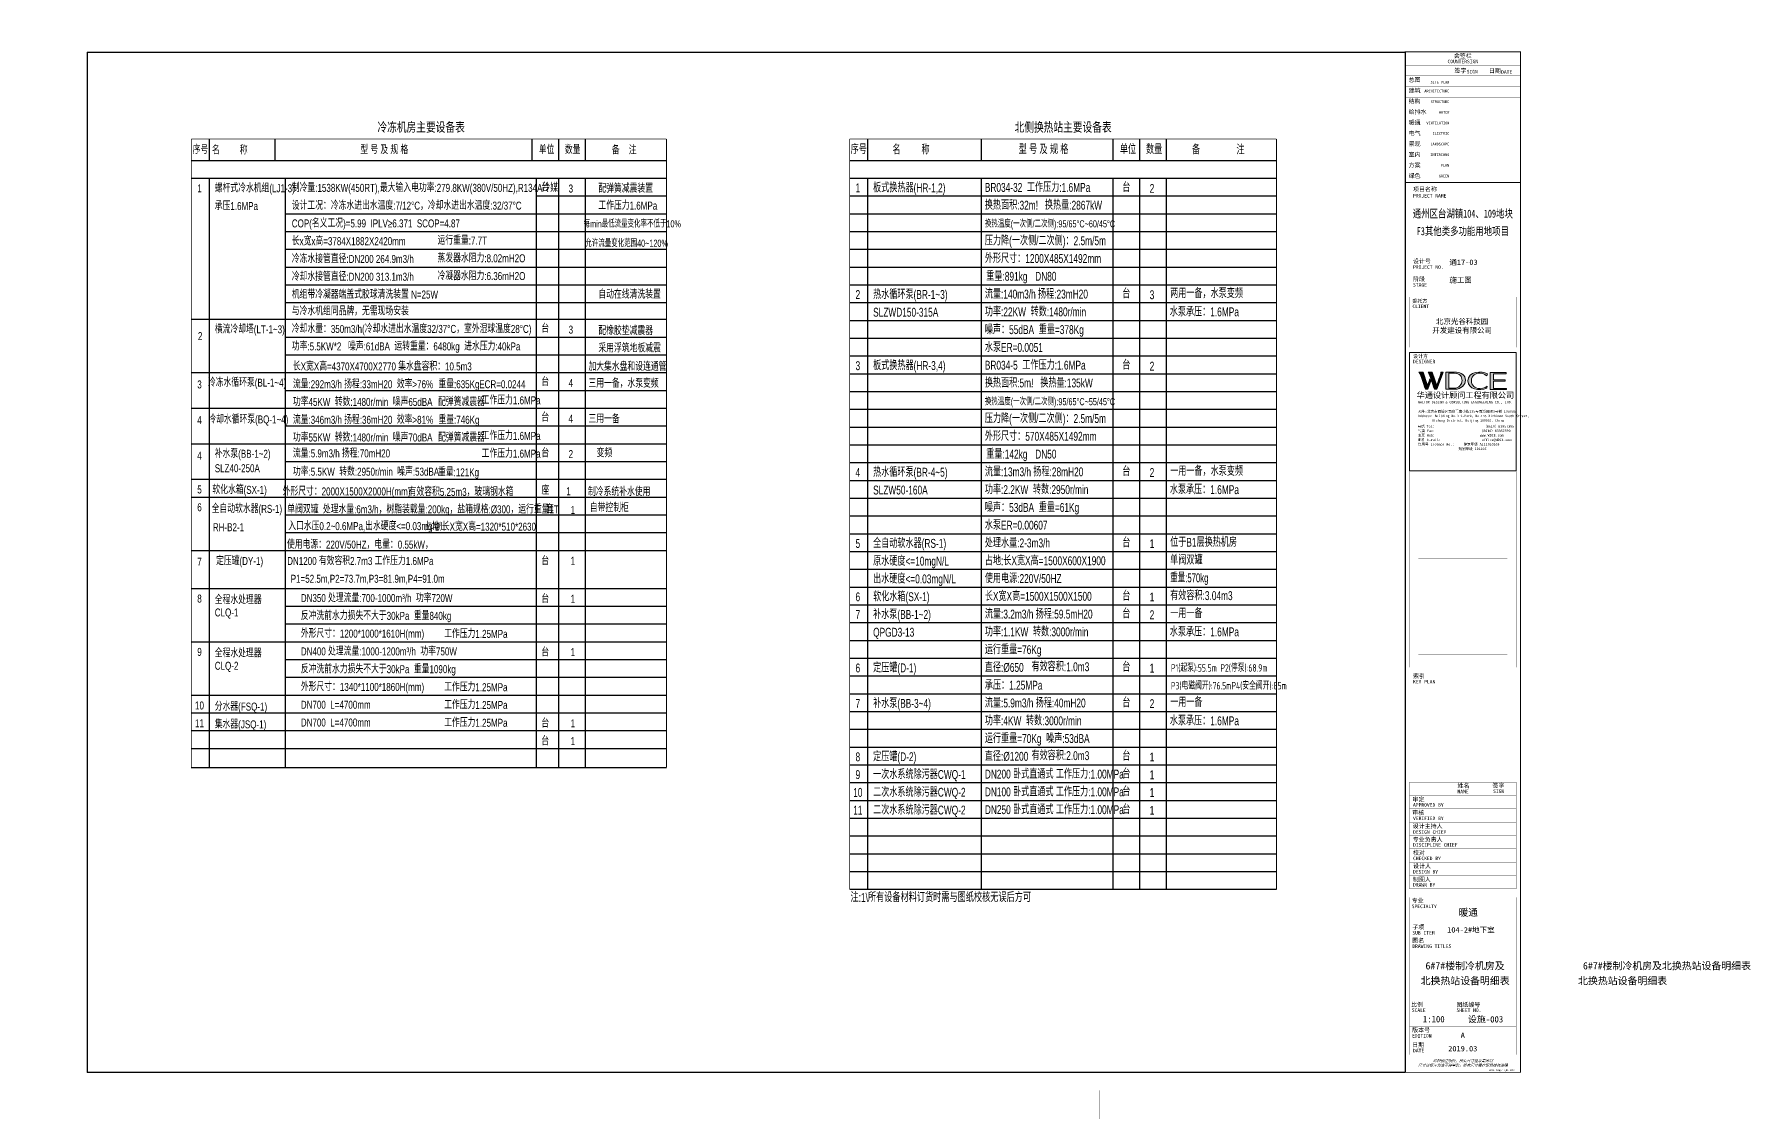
# Model space of a CAD drawing. Extents: x -253824 to 107923, y -224968 to 180578.
# Drawn here: x -80180 to 16348, y 56524 to 117178 of the extents above; entities that cross this region are included whole.
import ezdxf
from ezdxf.enums import TextEntityAlignment as Align

# ---------------------------------------------------------------- set-up
doc = ezdxf.new("R2010")
doc.units = 0
doc.header["$LTSCALE"] = 1000
doc.header["$MEASUREMENT"] = 0
doc.layers.get('0').update_dxf_attribs({"linetype": 'CONTINUOUS'})
doc.layers.get('Defpoints').update_dxf_attribs({"linetype": 'CONTINUOUS'})
for name, color, linetype in [('$0$PUB_TEXT', 7, 'CONTINUOUS'), ('00-风量计算', 6, 'CONTINUOUS'), ('ACS_COM', 7, 'CONTINUOUS'), ('字', 7, 'CONTINUOUS'), ('建筑图名', 5, 'CONTINUOUS'), ('改造', 7, 'CONTINUOUS')]:
    doc.layers.add(name, color=color, linetype=linetype)
doc.styles.add('$0$华文细黑', font='STXIHEI.TTF', dxfattribs={"height": 10})
doc.styles.add('_GBHZFS', font='ros.shx', dxfattribs={"width": 0.75, "bigfont": 'jd.shx'})
doc.styles.add('HZF', font='ros.shx', dxfattribs={"width": 0.75, "bigfont": 'jd.shx'})
doc.styles.get("Standard").update_dxf_attribs({"font": 'ros.shx', "width": 0.75, "bigfont": 'jd.shx'})
doc.styles.add('华文细黑', font='STXIHEI.TTF', dxfattribs={"height": 10})
doc.styles.add('图签信息$0$hwxh', font='STXIHEI.TTF')
doc.styles.add('图签信息$0$华文细黑', font='STXIHEI.TTF', dxfattribs={"height": 10})
doc.styles.add('等高', font='ros1.shx', dxfattribs={"width": 0.7, "bigfont": 'jd.shx'})

# ---------------------------------------------------------------- blocks, each defined once
blk = doc.blocks.new('图框-A1')
for points, const_width in [([(0, 0), (841, 0), (841, 594), (0, 594)], 0.05), ([(766, 584), (25, 584), (25, 10), (766, 10)], 0.5)]:
    blk.add_lwpolyline(points, close=True, dxfattribs=dict(const_width=const_width))
at = {"const_width": 0.05}
for points in [[(420.5, 594), (420.5, 592)], [(0, 297), (2, 297)], [(841, 297), (839, 297)], [(420.5, 0), (420.5, 2)]]:
    blk.add_lwpolyline(points, dxfattribs=at)
blk = doc.blocks.new('图签信息$0$WDCE Copyright200X')
at = {"const_width": 0.016}
blk.add_lwpolyline([(-10.6, 1.26, 1), (-11.4, 1.26, 1)], format="xyb", close=True, dxfattribs=at)
at = {"style": '图签信息$0$华文细黑'}
for s, p in [('WDCE ', (-11.46, 0.5)), ('     Copyright ', (-3.51, 0.5))]:
    blk.add_text(s, height=1, dxfattribs=at).set_placement(p, align=Align.BOTTOM_RIGHT)
blk.add_text('c', height=0.6, dxfattribs=at).set_placement((-11.04, 1.35), align=Align.MIDDLE_CENTER)
blk.add_attdef('200X', text='', height=1, dxfattribs=at).set_placement((-0.45, 0.5), align=Align.BOTTOM_RIGHT)
blk = doc.blocks.new('图签信息$0$logo2')
h = blk.add_hatch(color=7)
h.paths.add_polyline_path([(19.02, -7.36), (15.84, -7.36), (15.84, -3.97), (18.97, -3.97), (18.97, -4.24), (16.46, -4.24), (16.46, -5.45), (18.81, -5.45), (18.81, -5.69), (16.47, -5.69), (16.47, -7.12), (19.02, -7.12)])
edge = h.paths.add_edge_path()
edge.add_spline(control_points=[(15.26, -4.21), (15.26, -4.21), (15.13, -4.65), (15.13, -4.65), (15.13, -4.65), (14.62, -4.1), (13.73, -4.1), (13.04, -4.1), (12.07, -4.54), (12.08, -5.62), (12.08, -6.49), (12.77, -7.16), (13.73, -7.17), (14.66, -7.17), (15.23, -6.68), (15.23, -6.68), (15.23, -6.68), (15.16, -7.11), (15.16, -7.11), (13.63, -7.7), (11.42, -7.29), (11.41, -5.64), (11.4, -3.72), (14.16, -3.66), (15.26, -4.21)], knot_values=[0, 0, 0, 0, 1, 1, 1, 2, 2, 2, 3, 3, 3, 4, 4, 4, 5, 5, 5, 6, 6, 6, 7, 7, 7, 8, 8, 8, 8], degree=3, periodic=0)
edge = h.paths.add_edge_path(flags=16)
edge.add_spline(control_points=[(10.23, -5.57), (10.23, -5.16), (10.12, -4.83), (9.9, -4.58), (9.63, -4.27), (9.23, -4.12), (8.69, -4.12), (8.69, -4.12), (7.64, -4.12), (7.64, -4.12), (7.64, -4.12), (7.64, -7.1), (7.64, -7.1), (7.64, -7.1), (8.66, -7.1), (8.66, -7.1), (9.13, -7.1), (9.52, -6.93), (9.82, -6.6), (10.09, -6.31), (10.23, -5.96), (10.23, -5.57)], knot_values=[0, 0, 0, 0, 1, 1, 1, 2, 2, 2, 3, 3, 3, 4, 4, 4, 5, 5, 5, 6, 6, 6, 7, 7, 7, 7], degree=3, periodic=0)
edge = h.paths.add_edge_path()
edge.add_spline(control_points=[(10.92, -5.51), (10.92, -5.96), (10.72, -6.37), (10.34, -6.72), (9.92, -7.1), (9.41, -7.29), (8.82, -7.29), (8.82, -7.29), (7.03, -7.29), (7.03, -7.29), (7.03, -7.29), (7.03, -3.92), (7.03, -3.92), (7.03, -3.92), (9.1, -3.92), (9.1, -3.92), (9.59, -3.92), (10.01, -4.06), (10.36, -4.34), (10.73, -4.64), (10.92, -5.03), (10.92, -5.51)], knot_values=[0, 0, 0, 0, 1, 1, 1, 2, 2, 2, 3, 3, 3, 4, 4, 4, 5, 5, 5, 6, 6, 6, 7, 7, 7, 7], degree=3, periodic=0)
at = {"lineweight": 0}
blk.add_lwpolyline([(19.02, -7.36), (15.84, -7.36), (15.84, -3.97), (18.97, -3.97), (18.97, -4.24), (16.46, -4.24), (16.46, -5.45), (18.81, -5.45), (18.81, -5.69), (16.47, -5.69), (16.47, -7.12), (19.02, -7.12), (19.02, -7.36)], dxfattribs=at)
for points, knots in [([(10.92, -5.51), (10.92, -5.96), (10.72, -6.37), (10.34, -6.72), (9.92, -7.1), (9.41, -7.29), (8.82, -7.29), (8.82, -7.29), (7.03, -7.29), (7.03, -7.29), (7.03, -7.29), (7.03, -3.92), (7.03, -3.92), (7.03, -3.92), (9.1, -3.92), (9.1, -3.92), (9.59, -3.92), (10.01, -4.06), (10.36, -4.34), (10.73, -4.64), (10.92, -5.03), (10.92, -5.51)], [0, 0, 0, 0, 1, 1, 1, 2, 2, 2, 3, 3, 3, 4, 4, 4, 5, 5, 5, 6, 6, 6, 7, 7, 7, 7]), ([(10.23, -5.57), (10.23, -5.16), (10.12, -4.83), (9.9, -4.58), (9.63, -4.27), (9.23, -4.12), (8.69, -4.12), (8.69, -4.12), (7.64, -4.12), (7.64, -4.12), (7.64, -4.12), (7.64, -7.1), (7.64, -7.1), (7.64, -7.1), (8.66, -7.1), (8.66, -7.1), (9.13, -7.1), (9.52, -6.93), (9.82, -6.6), (10.09, -6.31), (10.23, -5.96), (10.23, -5.57)], [0, 0, 0, 0, 1, 1, 1, 2, 2, 2, 3, 3, 3, 4, 4, 4, 5, 5, 5, 6, 6, 6, 7, 7, 7, 7]), ([(15.26, -4.21), (15.26, -4.21), (15.13, -4.65), (15.13, -4.65), (15.13, -4.65), (14.62, -4.1), (13.73, -4.1), (13.04, -4.1), (12.07, -4.54), (12.08, -5.62), (12.08, -6.49), (12.77, -7.16), (13.73, -7.17), (14.66, -7.17), (15.23, -6.68), (15.23, -6.68), (15.23, -6.68), (15.16, -7.11), (15.16, -7.11), (13.63, -7.7), (11.42, -7.29), (11.41, -5.64), (11.4, -3.72), (14.16, -3.66), (15.26, -4.21)], [0, 0, 0, 0, 1, 1, 1, 2, 2, 2, 3, 3, 3, 4, 4, 4, 5, 5, 5, 6, 6, 6, 7, 7, 7, 8, 8, 8, 8])]:
    blk.add_open_spline(points, degree=3, knots=knots, dxfattribs=at)
blk = doc.blocks.new('图签信息$0$logo1')
h = blk.add_hatch(color=8)
edge = h.paths.add_edge_path()
edge.add_spline(control_points=[(3.86, -5.21), (3.63, -5.88), (3.39, -6.56), (3.39, -6.56), (3.39, -6.56), (2.5, -3.91), (2.5, -3.91), (2.5, -3.91), (1.8, -3.91), (1.69, -3.91), (2.02, -4.39), (2.95, -7.27), (2.95, -7.27), (2.95, -7.27), (3.44, -7.27), (3.44, -7.27), (3.44, -7.27), (4.03, -5.66), (4.03, -5.66), (4.03, -5.66), (3.86, -5.21), (3.86, -5.21)], knot_values=[0, 0, 0, 0, 1, 1, 1, 2, 2, 2, 3, 3, 3, 4, 4, 4, 5, 5, 5, 6, 6, 6, 7, 7, 7, 7], degree=3, periodic=0)
h = blk.add_hatch(color=7)
edge = h.paths.add_edge_path()
edge.add_spline(control_points=[(6.04, -3.91), (6.09, -4.1), (5.2, -6.56), (5.2, -6.56), (5.2, -6.56), (4.3, -3.91), (4.3, -3.91), (4.3, -3.91), (3.6, -3.91), (3.49, -3.91), (3.82, -4.39), (4.75, -7.27), (4.75, -7.27), (4.75, -7.27), (5.24, -7.27), (5.24, -7.27), (5.24, -7.27), (6.33, -4.3), (6.33, -4.3), (6.33, -4.3), (6.48, -3.91), (6.48, -3.91), (6.48, -3.91), (6.21, -3.91), (6.04, -3.91)], knot_values=[0, 0, 0, 0, 1, 1, 1, 2, 2, 2, 3, 3, 3, 4, 4, 4, 5, 5, 5, 6, 6, 6, 7, 7, 7, 8, 8, 8, 8], degree=3, periodic=0)
at = {"color": 8, "lineweight": 0}
blk.add_open_spline([(3.86, -5.21), (3.63, -5.88), (3.39, -6.56), (3.39, -6.56), (3.39, -6.56), (2.5, -3.91), (2.5, -3.91), (2.5, -3.91), (1.8, -3.91), (1.69, -3.91), (2.02, -4.39), (2.95, -7.27), (2.95, -7.27), (2.95, -7.27), (3.44, -7.27), (3.44, -7.27), (3.44, -7.27), (4.03, -5.66), (4.03, -5.66), (4.03, -5.66), (3.86, -5.21), (3.86, -5.21)], degree=3, knots=[0, 0, 0, 0, 1, 1, 1, 2, 2, 2, 3, 3, 3, 4, 4, 4, 5, 5, 5, 6, 6, 6, 7, 7, 7, 7], dxfattribs=at)
at = {"lineweight": 0}
blk.add_open_spline([(6.04, -3.91), (6.09, -4.1), (5.2, -6.56), (5.2, -6.56), (5.2, -6.56), (4.3, -3.91), (4.3, -3.91), (4.3, -3.91), (3.6, -3.91), (3.49, -3.91), (3.82, -4.39), (4.75, -7.27), (4.75, -7.27), (4.75, -7.27), (5.24, -7.27), (5.24, -7.27), (5.24, -7.27), (6.33, -4.3), (6.33, -4.3), (6.33, -4.3), (6.48, -3.91), (6.48, -3.91), (6.48, -3.91), (6.21, -3.91), (6.04, -3.91)], degree=3, knots=[0, 0, 0, 0, 1, 1, 1, 2, 2, 2, 3, 3, 3, 4, 4, 4, 5, 5, 5, 6, 6, 6, 7, 7, 7, 8, 8, 8, 8], dxfattribs=at)
blk.add_blockref('图签信息$0$logo2', (0, 0))
blk = doc.blocks.new('图签信息$0$时间-logo')
at = {"layer": 'Defpoints', "lineweight": 0}
blk.add_lwpolyline([(0, -23.46), (-21.17, -23.46), (-21.17, 0), (0, 0), (0, -23.46)], dxfattribs=at)
blk.add_blockref('图签信息$0$logo1', (-20.97, 0))
at = {"style": '图签信息$0$hwxh'}
for s, height, p in [('华通设计顾问工程有限公司 ', 1.15, (-19.73, -9.05)), ('WALTON DESIGN & CONSULTING ENGINEERING CO., LTD.', 0.5, (-19.5, -10.1)), ('Address: Building No.3 C-Park, No.135 Xizhimen South Street, ', 0.47, (-19.48, -12.83)), ('地址:北京市西城区西直门南小街135号西派国际3号楼 100035', 0.5, (-19.48, -11.94)), ('Xicheng District, Beijing 100035, China ', 0.47, (-16.69, -13.72)), ('电话 Tel：                        （8610）83957395 ', 0.5, (-19.56, -14.91)), ('传真 Fax：                      （8610）83957590 ', 0.5, (-19.48, -15.8)), ('主页 Web：                      www.WDCE.com ', 0.5, (-19.48, -16.69)), ('邮件 E-mail：                    office@WDCE.com ', 0.5, (-19.48, -17.58)), ('资质号 Licence No.：    建筑甲级 A111010265 ', 0.5, (-19.48, -18.47)), ('   规划甲级 101195', 0.5, (-12.6, -19.36))]:
    blk.add_text(s, height=height, dxfattribs=at).set_placement(p)
blk = doc.blocks.new('图签信息')
at = {"const_width": 0.5}
for points in [[(-65, 574), (-65, 500.5), (0, 500.5), (0, 574)], [(-65, 0), (0, 0), (0, 500.5), (-65, 500.5)]]:
    blk.add_lwpolyline(points, close=True, dxfattribs=at)
at = {"const_width": 0.05}
for points in [[(-65, 566.5), (0, 566.5)], [(-65, 560.5), (0, 560.5)], [(-39.14, 566.5), (-39.14, 500.5)], [(-19.1, 566.5), (-19.1, 500.5)], [(-65, 554.5), (0, 554.5)], [(-65, 548.5), (0, 548.5)], [(-65, 542.5), (0, 542.5)], [(-65, 536.5), (0, 536.5)], [(-65, 530.5), (0, 530.5)], [(-65, 524.5), (0, 524.5)], [(-65, 518.5), (0, 518.5)], [(-65, 512.5), (0, 512.5)], [(-65, 512.5), (0, 512.5)], [(-65, 506.5), (0, 506.5)], [(-65, 500.5), (0, 500.5)], [(-62.5, 450.87), (-2.5, 450.87)], [(-62.5, 440.87), (-2.5, 440.87)], [(-2.5, 407.85), (-2.5, 436.12), (-62.5, 436.12), (-62.5, 407.85)], [(-62.5, 407.85), (-2.5, 407.85)], [(-62.5, 404.92), (-62.5, 227.83)], [(-62.5, 404.92), (-2.5, 404.92)], [(-62.5, 227.83), (-2.5, 227.83), (-2.5, 404.92)], [(-57.5, 338.36), (-7.5, 338.36)], [(-57.5, 288.83), (-7.5, 288.83)], [(-57.5, 234.85), (-7.5, 234.85)], [(-62.5, 227.83), (-2.5, 227.83)], [(-62.5, 217.74), (-2.5, 217.74)], [(-62.5, 103.26), (-2.5, 103.26), (-2.5, 163.26), (-62.5, 163.26), (-62.5, 103.26)], [(-62.5, 155.76), (-2.5, 155.76)], [(-37.5, 163.26), (-37.5, 103.26)], [(-20, 163.26), (-20, 103.26)], [(-62.5, 148.26), (-2.5, 148.26)], [(-62.5, 140.76), (-2.5, 140.76)], [(-62.5, 133.26), (-2.5, 133.26)], [(-62.5, 125.76), (-2.5, 125.76)], [(-62.5, 118.26), (-2.5, 118.26)], [(-62.5, 110.76), (-2.5, 110.76)], [(-62.5, 98.5), (-2.5, 98.5), (-2.5, 10), (-62.5, 10), (-62.5, 98.5)], [(-62.5, 83.5), (-2.5, 83.5)], [(-62.5, 76), (-2.5, 76)], [(-62.5, 40), (-2.5, 40)], [(-37.5, 40), (-37.5, 26)], [(-62.5, 26), (-2.5, 26)], [(-62.5, 18), (-2.5, 18)]]:
    blk.add_lwpolyline(points, dxfattribs=at)
at = {"ltscale": 0.001, "xscale": 2.834689937531525, "yscale": 2.834689937531525, "zscale": 2.834689937531525}
blk.add_blockref('图签信息$0$时间-logo', (-2.5, 404.92), dxfattribs=at)
blk.add_blockref('图签信息$0$WDCE Copyright200X', (-2.5, 0)).add_auto_attribs({'200X': '2007'})
at = {"style": '图签信息$0$华文细黑'}
for s, height, p in [('COUNTERSIGN', 2, (-32.5, 569.6)), ('会签栏', 2.4, (-32.5, 573))]:
    blk.add_text(s, height=height, dxfattribs=at).set_placement(p, align=Align.TOP_CENTER)
for s, height, p in [('签字', 2.4, (-37.22, 564.63)), ('SIGN', 2, (-30.32, 563.88)), ('日期', 2.4, (-17.79, 564.58)), ('DATE', 2, (-10.96, 563.7)), ('建筑', 2.4, (-63, 553.5)), ('总图', 2.4, (-63, 559.5)), ('结构', 2.4, (-63, 547.5)), ('给排水', 2.4, (-63, 541.5)), ('暖通', 2.4, (-63, 535.5)), ('景观', 2.4, (-63, 523.5)), ('电气', 2.4, (-63, 529.5)), ('方案', 2.4, (-63, 511.5)), ('室内', 2.4, (-63, 517.5)), ('绿色', 2.4, (-63, 505.5)), ('项目名称', 2.4, (-60.5, 498)), ('PROJECT NAME', 2, (-60.5, 494.08)), ('设计号', 2.4, (-60.54, 457.48)), ('PROJECT NO.', 2, (-60.5, 453.97)), ('阶段', 2.4, (-60.5, 447.47)), ('委托方', 2, (-60.9, 434.86)), ('STAGE', 2, (-60.5, 443.97)), ('CLIENT', 2, (-60.9, 431.86)), ('设计方', 2, (-60.5, 403.83)), ('DESIGNER', 2, (-60.5, 400.83)), ('索引', 2.4, (-60.5, 224.14)), ('KEY PLAN', 2, (-60.5, 220.74)), ('审定', 2.4, (-60.73, 154.81)), ('姓名', 2.4, (-35.5, 162.47)), ('NAME', 2, (-35.5, 158.96)), ('签字', 2.4, (-15.81, 162.57)), ('SIGN', 2, (-15.5, 159.2)), ('审核', 2.4, (-60.95, 147.29)), ('APPROVED BY', 2, (-60.5, 151.44)), ('设计主持人', 2.4, (-60.68, 139.76)), ('VERIFIED BY', 2, (-60.5, 143.91)), ('DESIGN CHIEF', 2, (-60.5, 136.19)), ('专业负责人', 2.4, (-60.67, 132.26)), ('DISCIPLINE CHIEF', 2, (-60.5, 128.98)), ('校对', 2.4, (-60.5, 124.76)), ('CHECKED BY', 2, (-60.5, 121.37)), ('设计人', 2.4, (-60.5, 117.26)), ('制图人', 2.4, (-60.61, 109.76)), ('DESIGN BY', 2, (-60.5, 113.83)), ('DRAWN BY', 2, (-60.5, 106.5)), ('专业', 2.4, (-61.23, 97.93)), ('SPECIALTY', 2, (-61.23, 94.38)), ('SUB ITEM', 2, (-60.88, 79.5)), ('子项', 2.4, (-60.88, 82.92)), ('DRAWING TITLES', 2, (-60.91, 72)), ('图名', 2.4, (-60.91, 75.41)), ('比例', 2.4, (-61.56, 39.42)), ('图纸编号', 2.4, (-36.1, 39.32)), ('SCALE', 2, (-61.19, 36)), ('SHEET NO.', 2, (-36.1, 36)), ('版本号', 2.4, (-61, 25.03)), ('EDITION', 2, (-61.06, 21.61)), ('日期', 2.4, (-61, 16.68)), ('DATE', 2, (-60.5, 13.26))]:
    blk.add_text(s, height=height, dxfattribs=at).set_placement(p, align=Align.TOP_LEFT)
for s, p in [('ARCHITECTURE', (-40.06, 552.7)), ('SITE PLAN', (-40.06, 557.7)), ('STRUCTURE', (-40.06, 546.7)), ('WATER', (-40.06, 540.7)), ('VENTILATION', (-40.06, 534.7)), ('LANDSCAPE', (-40.14, 522.89)), ('ELECTRIC', (-40.14, 528.89)), ('INTERIORS', (-40.14, 516.89)), ('GREEN', (-40.14, 504.89)), ('PLAN', (-40.14, 510.89))]:
    blk.add_text(s, height=1.5, dxfattribs=at).set_placement(p, align=Align.TOP_RIGHT)
at = {"color": 4, "style": '图签信息$0$华文细黑', "width": 0.75}
for s, p in [('通州区台湖镇104、109地块', (-32.5, 480.78)), ('F3其他类多功能用地项目', (-32.5, 470.91))]:
    blk.add_text(s, height=4.5, dxfattribs=at).set_placement(p, align=Align.CENTER)
at = {"color": 4, "style": '图签信息$0$华文细黑'}
for s, p in [('A', (-32.53, 19.4)), ('2019.03', (-32.53, 11.84))]:
    blk.add_text(s, height=3, dxfattribs=at).set_placement(p, align=Align.CENTER)
at = {"style": '图签信息$0$华文细黑', "oblique": 20}
for s, p in [('尺寸以标注为准不得量取，所有尺寸需在现场校核准确', (-32.5, 4)), ('除特别注明外，所有尺寸是以毫米制', (-32.5, 6.5))]:
    blk.add_text(s, height=1.5, dxfattribs=at).set_placement(p, align=Align.MIDDLE_CENTER)
at = {"color": 4, "ltscale": 0.001, "char_height": 3, "width": 58.4895, "style": '图签信息$0$华文细黑'}
for s, insert, attachment_point in [('通17-03', (-40.06, 455.51), 4), ('施工图', (-40.06, 445.51), 4), ('北京光谷科技园\\P开发建设有限公司', (-32.9, 419.71), 5)]:
    blk.add_mtext(s, dxfattribs=dict(at, insert=insert, attachment_point=attachment_point))
blk = doc.blocks.new('图签-A1')
at = {"color": 2}
blk.add_blockref('图签信息', (0, 0), dxfattribs=at)

msp = doc.modelspace()

# ---------------------------------------------------------------- linework, layer by layer
at = {"color": 7}
for p, q in [((-33324, 111288), (-33324, 110088)), ((-26924, 111288), (-26924, 110088)), ((-19524, 111288), (-19524, 110088)), ((-18021, 111288), (-18021, 110088)), ((-16521, 111288), (-16521, 110088))]:
    msp.add_line(p, q, dxfattribs=at)
at = {"color": 2}
for p, q in [((-34324, 110088), (-10321, 110088)), ((-34324, 109088), (-10321, 109088))]:
    msp.add_line(p, q, dxfattribs=at)
for p, q in [((-34324, 109088), (-10321, 109088)), ((-33324, 109088), (-33324, 69088)), ((-26924, 109088), (-26924, 69088)), ((-19524, 109088), (-19524, 69088)), ((-18021, 109088), (-18021, 69088)), ((-16521, 109088), (-16521, 69088)), ((-34324, 108088), (-10321, 108088)), ((-34324, 107088), (-10321, 107088)), ((-34324, 106088), (-10321, 106088)), ((-34324, 105088), (-10321, 105088)), ((-34324, 104088), (-10321, 104088)), ((-34324, 103088), (-10321, 103088)), ((-34324, 102088), (-10321, 102088)), ((-34324, 101088), (-10321, 101088)), ((-34324, 100088), (-10321, 100088)), ((-34324, 100088), (-10321, 100088)), ((-34324, 99088), (-10321, 99088)), ((-34324, 98088), (-10321, 98088)), ((-34324, 97088), (-10321, 97088)), ((-34324, 96088), (-10321, 96088)), ((-34324, 95088), (-10321, 95088)), ((-34324, 94088), (-10321, 94088)), ((-34324, 93088), (-10321, 93088)), ((-34324, 92088), (-10321, 92088)), ((-34324, 91088), (-10321, 91088)), ((-34324, 90088), (-10321, 90088)), ((-34324, 90088), (-10321, 90088)), ((-34324, 89088), (-10321, 89088)), ((-34324, 88088), (-10321, 88088)), ((-34324, 87088), (-10321, 87088)), ((-34324, 86088), (-10321, 86088)), ((-34324, 86088), (-10321, 86088)), ((-34324, 86088), (-10321, 86088)), ((-34324, 86088), (-10321, 86088)), ((-34324, 85088), (-10321, 85088)), ((-34324, 84088), (-10321, 84088)), ((-34324, 83088), (-10321, 83088)), ((-34324, 83088), (-10321, 83088)), ((-34324, 82088), (-10321, 82088)), ((-34324, 81088), (-10321, 81088)), ((-34324, 80088), (-10321, 80088)), ((-34324, 80088), (-10321, 80088)), ((-34324, 80088), (-10321, 80088)), ((-34324, 79088), (-10321, 79088)), ((-34324, 78088), (-10321, 78088)), ((-34324, 77088), (-10321, 77088)), ((-34324, 77088), (-10321, 77088)), ((-34324, 76088), (-10321, 76088)), ((-34324, 75088), (-10321, 75088)), ((-34324, 74088), (-10321, 74088)), ((-34324, 74088), (-10321, 74088)), ((-34324, 74088), (-10321, 74088)), ((-34324, 73088), (-10321, 73088)), ((-34324, 72088), (-10321, 72088)), ((-34324, 71088), (-10321, 71088)), ((-34324, 71088), (-10321, 71088)), ((-34324, 70088), (-10321, 70088)), ((-34324, 69088), (-10321, 69088))]:
    msp.add_line(p, q)
at = {"color": 1, "const_width": 50}
for points in [[(-34324, 111288), (-34324, 110088)], [(-10321, 111288), (-34324, 111288)], [(-10321, 110088), (-10321, 111288)], [(-34324, 109088), (-34324, 69088)], [(-10321, 109088), (-10321, 69088)], [(-10321, 69088), (-34324, 69088)]]:
    msp.add_lwpolyline(points, dxfattribs=at)
at = {"color": 2, "const_width": 50}
for points in [[(-34324, 110088), (-34324, 109088)], [(-10321, 109088), (-10321, 110088)]]:
    msp.add_lwpolyline(points, dxfattribs=at)
at = {"layer": '00-风量计算'}
msp.add_lwpolyline([(-77191, 116176), (-3091, 116176), (-3091, 58776), (-77191, 58776)], close=True, dxfattribs=at)
at = {"layer": 'ACS_COM', "color": 1}
msp.add_line((-34324, 110088), (-10321, 110088), dxfattribs=at)
at = {"layer": '改造', "color": 1}
for p, q in [((-70350, 111288), (-70350, 110088)), ((-66651, 111288), (-66651, 110088)), ((-52208, 111288), (-52208, 110088)), ((-50705, 111288), (-50705, 110088)), ((-49205, 111288), (-49205, 110088)), ((-71350, 110088), (-44631, 110088)), ((-71350, 110088), (-44631, 110088)), ((-71350, 109088), (-44631, 109088)), ((-71350, 109088), (-44631, 109088)), ((-70350, 109088), (-70350, 101152)), ((-66072, 109088), (-66072, 101217)), ((-51956, 109088), (-51956, 101152)), ((-50705, 109088), (-50705, 101152)), ((-49205, 109088), (-49205, 101152)), ((-51956, 108088), (-44631, 108088)), ((-66072, 107088), (-44631, 107088)), ((-66072, 106088), (-44631, 106088)), ((-66072, 105088), (-44631, 105088)), ((-66072, 104088), (-44631, 104088)), ((-66072, 103088), (-44631, 103088)), ((-66072, 102088), (-44631, 102088)), ((-71350, 101152), (-44631, 101152)), ((-70350, 101152), (-70350, 94152)), ((-66072, 101217), (-66072, 75946)), ((-51956, 101152), (-51956, 75946)), ((-50705, 101152), (-50705, 94152)), ((-49205, 101152), (-49205, 94152)), ((-66072, 100152), (-44631, 100152)), ((-66072, 100152), (-44631, 100152)), ((-66072, 99152), (-44631, 99152)), ((-66072, 99152), (-44631, 99152)), ((-71350, 98152), (-44631, 98152)), ((-66072, 98152), (-44631, 98152)), ((-66072, 97152), (-44631, 97152)), ((-66072, 97152), (-44631, 97152)), ((-71350, 96152), (-44631, 96152)), ((-66072, 95152), (-44631, 95152)), ((-71350, 94152), (-44631, 94152)), ((-71350, 94152), (-44631, 94152)), ((-71350, 94152), (-44631, 94152)), ((-71350, 94152), (-44631, 94152)), ((-71350, 94152), (-44631, 94152)), ((-71350, 94152), (-44631, 94152)), ((-71350, 94152), (-44631, 94152)), ((-71350, 94152), (-44631, 94152)), ((-71350, 94152), (-44631, 94152)), ((-71350, 94152), (-44631, 94152)), ((-71350, 94152), (-44631, 94152)), ((-71350, 94152), (-44631, 94152)), ((-70350, 94152), (-70350, 75946)), ((-50705, 94152), (-50705, 75946)), ((-49205, 94152), (-49205, 88152)), ((-66072, 93152), (-44631, 93152)), ((-71350, 92152), (-44631, 92152)), ((-71350, 91152), (-44631, 91152)), ((-66072, 90152), (-44631, 90152)), ((-66072, 90152), (-44631, 90152)), ((-49205, 90084), (-49205, 85015)), ((-66072, 89152), (-44631, 89152)), ((-71350, 88152), (-44631, 88152)), ((-49205, 87084), (-49205, 83015)), ((-71350, 86015), (-44631, 86015)), ((-66072, 85015), (-44631, 85015)), ((-66072, 84015), (-44631, 84015)), ((-71350, 83015), (-44631, 83015)), ((-49205, 83015), (-49205, 75946)), ((-66072, 82015), (-44631, 82015)), ((-66072, 82015), (-44631, 82015)), ((-66072, 81015), (-44631, 81015)), ((-71350, 80015), (-44631, 80015)), ((-71350, 79015), (-44631, 79015)), ((-71350, 78015), (-44631, 78015)), ((-71350, 77015), (-44631, 77015)), ((-71350, 75946), (-44631, 75946))]:
    msp.add_line(p, q, dxfattribs=at)
at = {"layer": '改造', "color": 1, "const_width": 50}
for points in [[(-71350, 111288), (-71350, 110088)], [(-44631, 111288), (-71350, 111288)], [(-44631, 109688), (-44631, 111288)], [(-71350, 110088), (-71350, 109088)], [(-71350, 109088), (-71350, 101152)], [(-44631, 108688), (-44631, 109688)], [(-44631, 99152), (-44631, 108688)], [(-71350, 101152), (-71350, 94152)], [(-44631, 94152), (-44631, 99152)], [(-71350, 94152), (-71350, 90152)], [(-71350, 94152), (-71350, 88152)], [(-44631, 90152), (-44631, 94152)], [(-44631, 75946), (-44631, 94152)], [(-71350, 88152), (-71350, 75946)]]:
    msp.add_lwpolyline(points, dxfattribs=at)

# ---------------------------------------------------------------- block references
at = {"xscale": 100, "yscale": 100, "zscale": 100}
for name, p in [('图框-A1', (-163791, 57776)), ('图框-A1', (-79691, 57776)), ('图签-A1', (3409, 58791))]:
    msp.add_blockref(name, p, dxfattribs=at)
at = {"xscale": 100, "yscale": 100, "zscale": 100, "rotation": 270}
msp.add_blockref('图框-A1', (-79691, 57776), dxfattribs=at)

# ---------------------------------------------------------------- texts
at = {"layer": '$0$PUB_TEXT', "style": '$0$华文细黑'}
for s, height, p in [('6#7#楼制冷机房及', 407.8, (-1941, 64581)), ('6#7#楼制冷机房及北换热站设备明细表', 407.75, (6914, 64581)), ('北换热站设备明细表', 407.8, (-2213, 63740)), ('北换热站设备明细表', 407.8, (6642, 63740))]:
    msp.add_text(s, height=height, dxfattribs=at).set_placement(p)
at = {"color": 6, "width": 0.7}
for s, p in [('冷冻机房主要设备表', (-58426, 111941)), ('北侧换热站主要设备表', (-22322, 111941))]:
    msp.add_text(s, height=600, dxfattribs=at).set_placement(p, align=Align.MIDDLE_CENTER)
msp.add_text('序号', height=500, dxfattribs=at).set_placement((-33813, 110452), align=Align.CENTER)
for s, p in [('单位', (-19127, 110452)), ('名         称', (-31913, 110431)), ('型 号 及 规 格', (-24819, 110451)), ('数量', (-17658, 110450)), (' 备', (-15200, 110428)), ('注', (-12572, 110428)), ('流量:140m3/h 扬程:23mH20', (-26723, 102318)), ('流量:13m3/h 扬程:28mH20', (-26723, 92318)), ('一次水系统除污器CWQ-1', (-33006, 75296)), ('二次水系统除污器CWQ-2', (-33006, 74296)), ('二次水系统除污器CWQ-2', (-33006, 73296))]:
    msp.add_text(s, height=500, dxfattribs=at).set_placement(p)
at = {"style": 'HZF', "width": 0.7}
for s, p in [('1', (-33864, 108289)), ('2', (-33864, 102289)), ('3', (-33864, 98289)), ('4', (-33864, 92289)), ('5', (-33864, 88289)), ('6', (-33864, 85289)), ('7', (-33864, 84289)), ('6', (-33864, 81289)), ('7', (-33864, 79289)), ('8', (-33864, 76289)), ('9', (-33864, 75289)), ('10', (-33864, 74289)), ('11', (-33864, 73289))]:
    msp.add_text(s, height=500, dxfattribs=at).set_placement(p, align=Align.CENTER)
for s, height, width, p in [('板式换热器(HR-1,2)', 500, 0.7, (-33006, 108296)), ('BR034-32  工作压力:1.6MPa', 500, 0.7, (-26723, 108318)), ('换热面积:32m!   换热量:2867kW', 500, 0.7, (-26723, 107318)), ('换热温度(一次侧/二次侧):95/65%%DC~60/45%%DC', 400, 0.7, (-26723, 106318)), ('外形尺寸：1200X485X1492mm ', 500, 0.7, (-26723, 104318)), ('重量:891kg', 500, 0.7, (-26641, 103318)), ('DN80', 500, 0.7, (-23891, 103318)), ('两用一备，水泵变频', 500, 0.7, (-16299, 102356)), ('SLZWD150-315A', 500, 0.7, (-33006, 101296)), ('水泵承压：1.6MPa', 500, 0.7, (-16320, 101318)), ('噪声：55dBA  重量=378Kg', 500, 0.7, (-26723, 100318)), ('板式换热器(HR-3,4)', 500, 0.7, (-33006, 98296)), ('BR034-5  工作压力:1.6MPa', 500, 0.7, (-26723, 98318)), ('换热面积:5m!   换热量:135kW', 500, 0.7, (-26723, 97318)), ('换热温度(一次侧/二次侧):95/65%%DC~55/45%%DC', 400, 0.7, (-26723, 96318)), ('外形尺寸：570X485X1492mm ', 500, 0.7, (-26723, 94318)), ('重量:142kg', 500, 0.7, (-26641, 93318)), ('DN50', 500, 0.7, (-23891, 93318)), ('一用一备，水泵变频', 500, 0.7, (-16299, 92356)), ('SLZW50-160A', 500, 0.7, (-33006, 91296)), ('水泵承压：1.6MPa', 500, 0.7, (-16320, 91318)), ('噪声：53dBA  重量=61Kg', 500, 0.7, (-26723, 90318)), ('全自动软水器(RS-1)', 500, 0.7, (-33006, 88296)), ('处理水量:2-3m3/h', 500, 0.7, (-26723, 88318)), ('位于B1层换热机房', 500, 0.7, (-16299, 88356)), ('原水硬度<=10mgN/L', 500, 0.7, (-33006, 87296)), ('占地:长X宽X高=1500X600X1900', 500, 0.7, (-26723, 87318)), ('单阀双罐', 500, 0.7, (-16299, 87356)), ('重量:570kg', 500, 0.65, (-16299, 86356)), ('出水硬度<=0.03mgN/L', 500, 0.7, (-33006, 86296)), ('使用电源:220V/50HZ', 500, 0.7, (-26723, 86318)), ('有效容积:3.04m3', 500, 0.7, (-16299, 85356)), ('软化水箱(SX-1) ', 500, 0.7, (-33006, 85296)), ('长X宽X高=1500X1500X1500', 500, 0.7, (-26723, 85318)), ('补水泵(BB-1~2)', 500, 0.7, (-33006, 84296)), ('流量:3.2m3/h 扬程:59.5mH20', 500, 0.7, (-26723, 84318)), ('一用一备', 500, 0.7, (-16299, 84356)), ('QPGD3-13', 500, 0.7, (-33006, 83296)), ('水泵承压：1.6MPa', 500, 0.7, (-16320, 83318)), ('运行重量=76Kg', 500, 0.7, (-26723, 82318)), ('定压罐(D-1) ', 500, 0.7, (-33006, 81296)), ('直径:%%C650', 500, 0.7, (-26723, 81318)), ('有效容积:1.0m3', 500, 0.7, (-24097, 81356)), ('承压：1.25MPa', 500, 0.7, (-26723, 80318)), ('补水泵(BB-3~4)', 500, 0.7, (-33006, 79296)), ('流量:5.9m3/h 扬程:40mH20', 500, 0.7, (-26723, 79318)), ('一用一备', 500, 0.7, (-16299, 79356)), ('水泵承压：1.6MPa', 500, 0.7, (-16320, 78318)), ('运行重量=70Kg  噪声:53dBA', 500, 0.7, (-26723, 77318)), ('定压罐(D-2) ', 500, 0.7, (-33006, 76296)), ('直径:%%C1200', 500, 0.7, (-26723, 76318)), ('DN200 卧式直通式 工作压力:1.00MPa ', 500, 0.7, (-26723, 75318)), ('DN100 卧式直通式 工作压力:1.00MPa ', 500, 0.7, (-26723, 74318)), ('DN250 卧式直通式 工作压力:1.00MPa ', 500, 0.7, (-26723, 73318))]:
    msp.add_text(s, height=height, dxfattribs=dict(width=width)).set_placement(p)
at = {"width": 0.7}
for s, p in [('台', (-18764, 108318)), ('2', (-17322, 108263)), ('台', (-18764, 102334)), ('3', (-17322, 102280)), ('台', (-18764, 98318)), ('2', (-17322, 98263)), ('台', (-18764, 92334)), ('2', (-17322, 92280)), ('台', (-18764, 88334)), ('1', (-17322, 88280)), ('台', (-18764, 85334)), ('1', (-17322, 85280)), ('台', (-18764, 84334)), ('2', (-17322, 84280)), ('台', (-18764, 81334)), ('1', (-17322, 81280)), ('台', (-18764, 79334)), ('2', (-17322, 79280)), ('台', (-18764, 76334)), ('1', (-17322, 76280)), ('台', (-18764, 75334)), ('1', (-17322, 75280)), ('台', (-18764, 74334)), ('1', (-17322, 74280)), ('台', (-18764, 73334)), ('1', (-17322, 73280))]:
    msp.add_text(s, height=500, dxfattribs=at).set_placement(p, align=Align.CENTER)
at = {"color": 3, "width": 0.7}
for s, p in [('压力降(一次侧/二次侧)：2.5m/5m', (-26723, 105318)), ('功率:22KW  转数:1480r/min', (-26723, 101318)), ('压力降(一次侧/二次侧)：2.5m/5m', (-26723, 95318)), ('功率:2.2KW  转数:2950r/min', (-26723, 91318)), ('功率:1.1KW  转数:3000r/min', (-26723, 83318)), ('功率:4KW  转数:3000r/min', (-26723, 78318))]:
    msp.add_text(s, height=500, dxfattribs=at).set_placement(p)
at = {"color": 5, "width": 0.7}
for s, p in [('热水循环泵(BR-1~3)', (-33006, 102296)), ('热水循环泵(BR-4~5)', (-33006, 92296))]:
    msp.add_text(s, height=500, dxfattribs=at).set_placement(p)
at = {"color": 1, "width": 0.7}
for s, p in [('水泵ER=0.0051', (-26723, 99318)), ('水泵ER=0.00607', (-26723, 89318)), ('有效容积:2.0m3', (-24097, 76356))]:
    msp.add_text(s, height=500, dxfattribs=at).set_placement(p)
at = {"color": 1, "style": '等高', "width": 0.7}
for s, p in [('P1(起泵):55.5m P2(停泵):68.9m  ', (-16258, 81331, 0)), ('P3(电磁阀开):76.5mP4(安全阀开):85m ', (-16258, 80331, 0))]:
    msp.add_text(s, height=420, dxfattribs=at).set_placement(p)
at = {"style": 'HZF', "width": 0.7}
msp.add_text('注:1\\所有设备材料订货时需与图纸校核无误后方可', height=504, dxfattribs=at).set_placement((-34281, 68377, 0))
at = {"layer": '字', "style": '华文细黑'}
for s, height, p in [('104-2#地下室', 300, (-723, 66657)), ('1:100', 360, (-2087, 61606)), ('设施-003', 360, (444, 61598))]:
    msp.add_text(s, height=height, dxfattribs=at).set_placement(p)
at = {"layer": '建筑图名', "style": '华文细黑'}
msp.add_text('暖通', height=400, dxfattribs=at).set_placement((-85, 67590))
at = {"layer": '改造', "color": 1, "style": '_GBHZFS', "width": 0.75}
for s, p in [('序号', (-70839, 110452)), ('1', (-70890, 108289)), ('台', (-51447, 108334)), ('3', (-50006, 108280)), ('2', (-70853, 99979)), ('台', (-51447, 100399)), ('3', (-50006, 100344)), ('3', (-70890, 97260)), ('台', (-51447, 97399)), ('4', (-50006, 97344)), ('4', (-70890, 95260)), ('台', (-51447, 95399)), ('4', (-50006, 95344)), ('4', (-70890, 93260)), ('台', (-51447, 93399)), ('2', (-50006, 93344)), ('5', (-70890, 91353)), ('外形尺寸：2000X1500X2000H(mm)', (-62622, 91241)), ('座', (-51435, 91298)), ('6', (-70890, 90353)), ('套', (-51187, 90252)), ('1', (-50138, 91249)), ('1', (-49889, 90203)), ('7', (-70890, 87285)), ('DN1200 有效容积2.7m3 工作压力1.6MPa', (-61846, 87330)), ('台', (-51447, 87330)), ('1', (-49889, 87340)), ('P1=52.5m,P2=73.7m,P3=81.9m,P4=91.0m', (-61432, 86330)), ('8', (-70890, 85216)), ('台', (-51447, 85193)), ('1', (-49889, 85202)), ('9', (-70890, 82216)), ('台', (-51447, 82193)), ('1', (-49889, 82202)), ('10', (-70890, 79204)), ('11', (-70890, 78204)), ('台', (-51447, 78193)), ('1', (-49889, 78202)), ('台', (-51447, 77193)), ('1', (-49889, 77202))]:
    msp.add_text(s, height=450, dxfattribs=at).set_placement(p, align=Align.CENTER)
at = {"layer": '改造', "color": 1, "style": '_GBHZFS'}
for s, height, width, p in [('名         称', 450, 0.75, (-70192, 110431)), ('型 号 及 规 格', 450, 0.75, (-61845, 110451)), ('单位', 450, 0.75, (-51811, 110452)), ('数量', 450, 0.75, (-50342, 110450)), (' 备', 450, 0.75, (-47827, 110428)), ('注', 450, 0.75, (-46747, 110428)), ('制冷量:1538KW(450RT),最大输入电功率:279.8KW(380V/50HZ),R134A冷媒', 450, 0.75, (-65699, 108318)), ('设计工况：冷冻水进出水温度:7/12%%DC，冷却水进出水温度:32/37%%DC', 450, 0.75, (-65699, 107318)), ('工作压力1.6MPa', 450, 0.75, (-48457, 107318)), ('每min最低流量变化率不低于10%%% ', 400, 0.7, (-49290, 106318)), ('长x宽x高=3784X1882X2420mm', 450, 0.75, (-65699, 105318)), ('运行重量:7.7T', 450, 0.75, (-57503, 105356)), ('允许流量变化范围40~120%%%', 400, 0.7, (-49192, 105226)), ('冷冻水接管直径:DN200 264.9m3/h', 450, 0.75, (-65699, 104318)), ('蒸发器水阻力:8.02mH2O', 450, 0.75, (-57503, 104356)), ('冷却水接管直径:DN200 313.1m3/h', 450, 0.75, (-65699, 103318)), ('冷凝器水阻力:6.36mH2O', 450, 0.75, (-57503, 103356)), ('机组带冷凝器端盖式胶球清洗装置 N=25W', 450, 0.75, (-65699, 102318)), ('自动在线清洗装置', 450, 0.75, (-48457, 102318)), ('与冷水机组同品牌，无需现场安装', 450, 0.75, (-65699, 101382)), ('功率:5.5KW*2   噪声:61dBA  运转重量：6480kg  进水压力:40kPa', 450, 0.75, (-65699, 99400)), ('长X宽X高=4370X4700X2770 集水盘容积：10.5m3', 450, 0.75, (-65638, 98274)), ('流量:292m3/h 扬程:33mH20  效率>76%%%', 450, 0.75, (-65638, 97271)), ('重量:635Kg', 450, 0.75, (-57453, 97271)), ('功率45KW  转数:1480r/min  噪声65dBA  ', 450, 0.75, (-65638, 96276)), ('工作压力1.6MPa', 450, 0.75, (-55021, 96368)), ('流量:346m3/h 扬程:36mH20  效率>81%%%', 450, 0.75, (-65638, 95271)), ('重量:746Kg', 450, 0.75, (-57453, 95271)), ('功率55KW  转数:1480r/min  噪声70dBA  ', 450, 0.75, (-65638, 94276)), ('工作压力1.6MPa', 450, 0.75, (-55021, 94368)), ('补水泵(BB-1~2)', 450, 0.75, (-70031, 93361)), ('流量:5.9m3/h 扬程:70mH20  ', 450, 0.75, (-65638, 93382)), ('工作压力1.6MPa', 450, 0.75, (-55021, 93368)), ('变频', 450, 0.75, (-48558, 93400)), ('SLZ40-250A', 450, 0.75, (-70031, 92547)), ('功率:5.5KW  转数:2950r/min  噪声:53dBA', 450, 0.75, (-65638, 92351)), ('重量:121Kg', 450, 0.75, (-57477, 92318)), ('有效容积5.25m3，玻璃钢水箱', 450, 0.75, (-59127, 91216)), ('制冷系统补水使用', 450, 0.75, (-49041, 91216)), ('全自动软水器(RS-1)', 450, 0.75, (-70206, 90262)), ('自带控制柜', 450, 0.75, (-48938, 90318)), ('单阀双罐  处理水量:6m3/h，树脂装载量:200kg，盐箱规格:%%C300，运行重量1T', 450, 0.75, (-65954, 90234)), ('入口水压0.2~0.6MPa,出水硬度<=0.03mgN/L   ', 450, 0.75, (-65901, 89290)), ('RH-B2-1', 450, 0.75, (-70139, 89228)), ('占地:长X宽X高=1320*510*2630', 450, 0.75, (-58264, 89259)), ('使用电源：220V/50HZ，电量：0.55kW，', 450, 0.75, (-65972, 88251)), ('DN350 处理流量:700-1000m³/h  功率720W', 450, 0.75, (-65191, 85245)), ('反冲洗前水力损失不大于30kPa  重量840kg', 450, 0.75, (-65191, 84245)), ('外形尺寸：1200*1000*1610H(mm)', 450, 0.75, (-65191, 83245)), ('工作压力1.25MPa', 450, 0.75, (-57130, 83231)), ('DN400 处理流量:1000-1200m³/h  功率750W', 450, 0.75, (-65191, 82245)), ('反冲洗前水力损失不大于30kPa  重量1090kg', 450, 0.75, (-65191, 81245)), ('外形尺寸：1340*1100*1860H(mm)', 450, 0.75, (-65191, 80245)), ('工作压力1.25MPa', 450, 0.75, (-57130, 80231)), ('DN700  L=4700mm', 450, 0.75, (-65191, 79245)), ('工作压力1.25MPa', 450, 0.75, (-57130, 79231)), ('DN700  L=4700mm', 450, 0.75, (-65191, 78245)), ('工作压力1.25MPa', 450, 0.75, (-57130, 78231))]:
    msp.add_text(s, height=height, dxfattribs=dict(at, width=width)).set_placement(p)
at = {"layer": '改造', "color": 5, "style": '_GBHZFS', "width": 0.75}
for s, p in [('螺杆式冷水机组(LJ1-3)', (-70031, 108296)), ('承压1.6MPa ', (-70031, 107296)), ('横流冷却塔(LT-1~3)', (-70031, 100361)), ('冷冻水循环泵(BL-1~4)', (-70415, 97361)), ('冷却水循环泵(BQ-1~4)', (-70395, 95292)), ('全程水处理器', (-70031, 85140)), ('CLQ-1', (-70031, 84436)), ('全程水处理器', (-70031, 82140)), ('CLQ-2', (-70031, 81436)), ('分水器(FSQ-1)', (-70031, 79140)), ('集水器(JSQ-1)', (-70031, 78140))]:
    msp.add_text(s, height=450, dxfattribs=at).set_placement(p)
at = {"layer": '改造', "color": 1, "style": '_GBHZFS', "width": 0.75}
for s, p in [('配弹簧减震装置', (-48457, 108504)), ('配橡胶垫减震器 ', (-48457, 100500)), ('采用浮筑地板减震 ', (-48457, 99521)), ('加大集水盘和设连通管', (-49016, 98482)), ('三用一备，水泵变频', (-49016, 97537)), ('配弹簧减震器', (-57474, 96501)), ('三用一备', (-49016, 95537)), ('配弹簧减震器', (-57474, 94501))]:
    msp.add_text(s, height=450, dxfattribs=at).set_placement(p, align=Align.MIDDLE_LEFT)
at = {"layer": '改造', "color": 6, "style": '_GBHZFS', "width": 0.75}
for s, p in [('COP(名义工况)=5.99  IPLV≥6.371  SCOP=4.87', (-65699, 106318)), ('ECR=0.0244', (-55155, 97271))]:
    msp.add_text(s, height=450, dxfattribs=at).set_placement(p)
at = {"layer": '改造', "color": 2, "style": '_GBHZFS', "width": 0.75}
msp.add_text('冷却水量：350m3/h(冷却水进出水温度32/37%%DC，室外湿球温度28%%DC)', height=450, dxfattribs=at).set_placement((-65699, 100382))
at = {"layer": '改造', "color": 5, "style": '_GBHZFS', "width": 0.75}
for s, p in [('软化水箱(SX-1)', (-68636, 91330)), ('定压罐(DY-1)', (-68636, 87330))]:
    msp.add_text(s, height=450, dxfattribs=at).set_placement(p, align=Align.CENTER)

doc.saveas('drawing.dxf')
